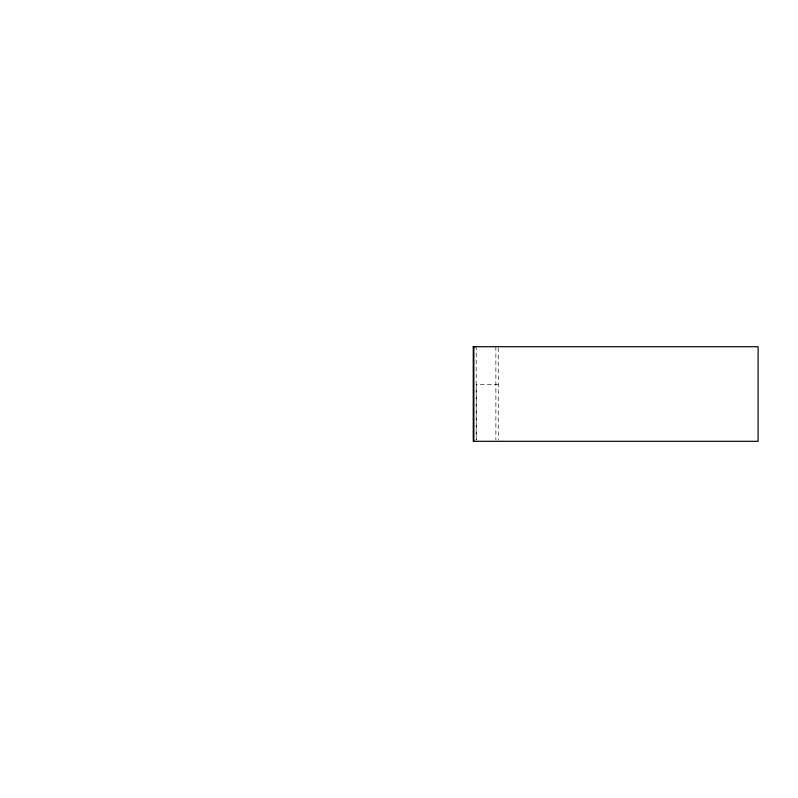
<?xml version="1.0" encoding="UTF-8"?>
<svg xmlns="http://www.w3.org/2000/svg" width="798" height="798" viewBox="0 0 798 798"><rect width="100%" height="100%" fill="white"/><g stroke="black" fill="none" stroke-linecap="round" stroke-linejoin="round"><path stroke-width="0.6" stroke-dasharray="3.99 2.99" d="M498.241 384.546L476.216 384.546L476.216 440.067L476.216 347.928M498.241 347.928L498.241 440.067M495.877 346.711L495.877 440.057"/><path stroke-width="1.2" d="M473.264 346.711L758.1 346.711L758.1 441.304L473.264 441.304L473.264 346.561L476.216 346.711M473.852 346.711L473.852 441.304"/></g></svg>
